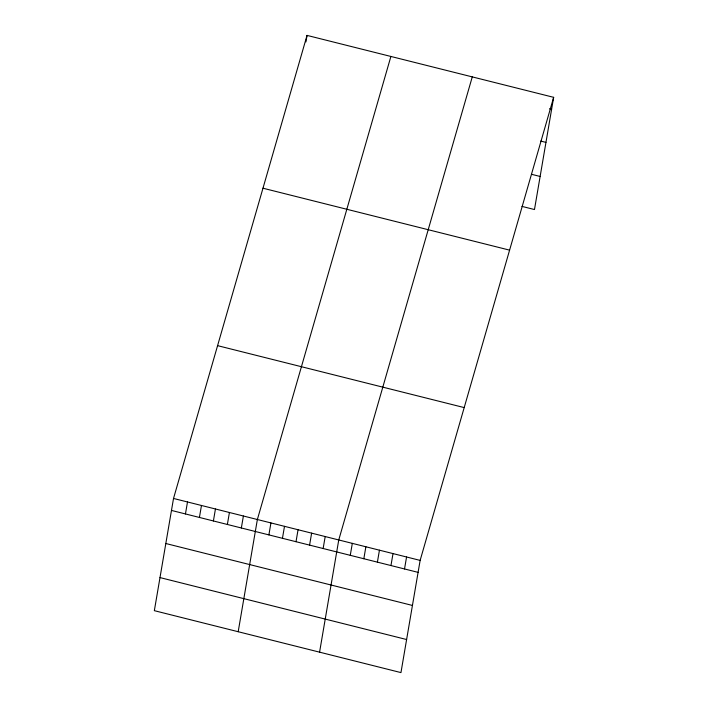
<?xml version="1.0" encoding="UTF-8"?>
<svg xmlns="http://www.w3.org/2000/svg" width="708" height="708" viewBox="0 0 708 708"><rect width="100%" height="100%" fill="white"/><g stroke="black" fill="none" stroke-linecap="round" stroke-linejoin="round"><path stroke-width="1.06" d="M173.522 498.459L154.344 610.668L400.958 672.6L420.136 560.4L553.656 97.332L307.042 35.4L173.522 498.459L420.136 560.4M185.452 513.946L187.496 501.972M199.426 517.451L201.47 505.477M213.4 520.964L215.444 508.99M305.927 41.931L307.042 35.4M227.374 524.469L229.419 512.504M241.348 527.982L243.393 516.008M238.189 631.722L257.367 519.522L390.896 56.454M268.89 534.894L270.934 522.929M282.448 538.301L284.501 526.336M296.015 541.709L298.059 529.734M309.582 545.116L311.626 533.142M323.14 548.523L325.193 536.549M319.574 652.165L338.751 539.956L472.271 76.898M350.265 555.337L352.319 543.363M363.832 558.745L365.877 546.771M377.399 562.152L379.444 550.178M390.958 565.559L393.011 553.585M404.525 568.966L406.569 556.992M553.656 97.332L534.478 209.541L521.955 206.391M549.523 108.784L551.612 109.306M540.735 141.078L545.957 142.388M531.788 174.363L540.133 176.46M262.987 188.213L509.592 250.145M217.586 345.654L464.2 407.587M171.478 510.433L418.092 572.365M165.822 543.514L412.437 605.446M159.999 577.586L406.604 639.528"/></g></svg>
